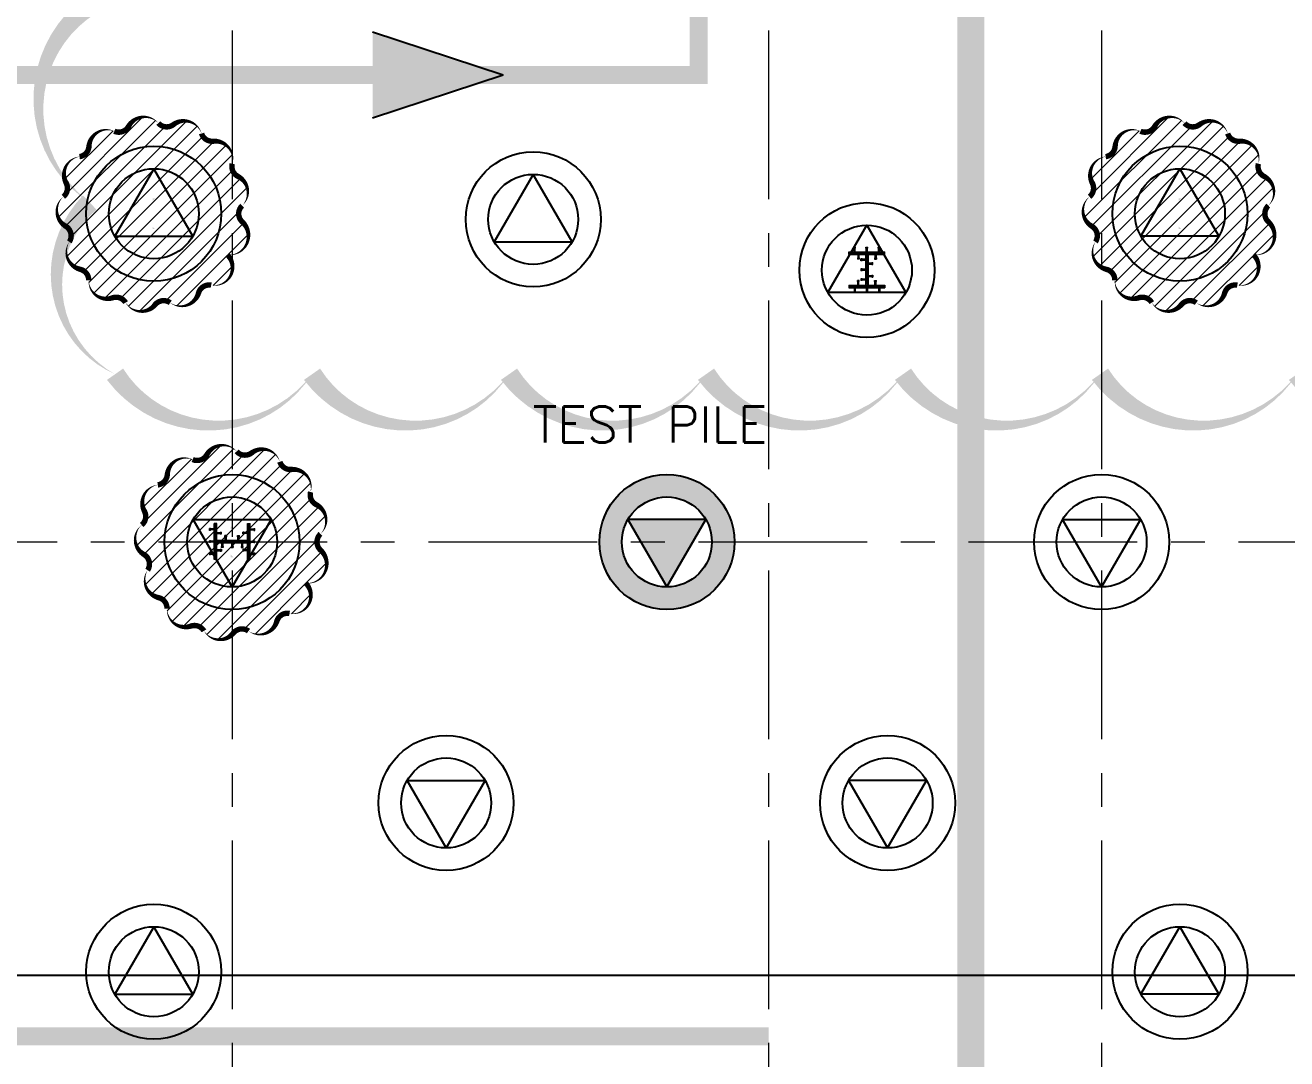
# Model space of a CAD drawing. Header units: millimetres. Extents: x -346728 to 1320345, y -537202 to -385966.
# Drawn here: x 369613 to 383628, y -445634 to -434149 of the extents above; entities that cross this region are included whole.
import ezdxf

# ---------------------------------------------------------------- set-up
doc = ezdxf.new("R2010")
doc.units = ezdxf.units.MM
doc.header["$LTSCALE"] = 100
doc.linetypes.add('HIDDEN', pattern=[9.524999999999999, 6.349999999999999, -3.174999999999999])
doc.linetypes.add('X1326_GLB$0$CENTER', pattern=[2, 1.25, -0.25, 0.25, -0.25])
for name, color, linetype, lineweight in [('A-giao thong', 8, 'Continuous', 15), ('KCMANH', 8, 'Continuous', 13), ('KINGPOST', 5, 'Continuous', 20), ('X1326_GLB$0$A-tim', 8, 'X1326_GLB$0$CENTER', 9)]:
    doc.layers.add(name, color=color, linetype=linetype, lineweight=lineweight)
for name, color, linetype in [('DM', 8, 'Continuous'), ('hach', 253, 'Continuous'), ('PL', 3, 'Continuous'), ('PLT', 6, 'Continuous'), ('thep doc', 6, 'Continuous'), ('X1326_COL_B4$0$CS', 253, 'Continuous')]:
    doc.layers.add(name, color=color, linetype=linetype)
doc.styles.add('simplex', font='simplex.shx')
pattern_1 = [(44.99999999999996, (188543.3296231151, 11377564.43864295), (-8.980256121069152, 8.980256121069138), []), (135, (188543.3296231151, 11377564.43864295), (-8.980256121069152, -8.980256121069138), [])]
pattern_2 = [(44.99999999999996, (188543.3296231151, 11377564.43864296), (-8.980256121069152, 8.980256121069143), []), (135, (188543.3296231151, 11377564.43864296), (-8.980256121069152, -8.980256121069143), [])]

# ---------------------------------------------------------------- blocks, each defined once
blk = doc.blocks.new('LVL-KHUNGTEN')
blk.add_lwpolyline([(61072.91373489425, 41092.78793908656), (119123.5098692991, 41092.78793908656), (119123.5098692991, 61.8816838347775), (61072.91373489425, 61.8816838347775)], close=True)
blk = doc.blocks.new('KP50 TOI SAN L1')
at = {"ltscale": 0.1}
h = blk.add_hatch(color=3, dxfattribs=at)
h.dxf.hatch_style = 1
h.paths.add_polyline_path([(14.40000000000146, 171.2000000000116), (-14.39999999999418, 171.2000000000116), (-14.39999999999418, 142.3999999999905)])
h.paths.add_polyline_path([(-14.39999999999418, -142.3999999999687), (-14.39999999999418, -171.1999999999825), (14.40000000000146, -171.1999999999825)])
at = {"layer": 'KCMANH', "linetype": 'ByBlock'}
h = blk.add_hatch(dxfattribs=at)
h.set_pattern_fill('ANSI37', color=3, scale=4, style=0)
h.set_pattern_definition(pattern_1)
h.paths.add_polyline_path([(-200, 200.0000000000109), (-200, 171.2000000000116), (200, 171.2000000000116), (200, 200.0000000000109)])
h = blk.add_hatch(dxfattribs=at)
h.set_pattern_fill('ANSI37', color=3, scale=4, style=0)
h.set_pattern_definition([(44.99999999999996, (188728.9296231151, 11377564.43864295), (-8.980256121069152, 8.980256121069138), []), (135, (188728.9296231151, 11377564.43864295), (-8.980256121069152, -8.980256121069138), [])])
h.paths.add_polyline_path([(14.40000000000146, 171.2000000000116), (-14.39999999999418, 142.3999999999905), (-14.39999999999418, -142.3999999999687), (14.40000000000146, -171.1999999999825)])
h = blk.add_hatch(dxfattribs=at)
h.set_pattern_fill('ANSI37', color=3, scale=4, style=0)
h.set_pattern_definition(pattern_1)
h.paths.add_polyline_path([(-200, -171.1999999999825), (-200, -199.9999999999891), (200, -199.9999999999891), (200, -171.1999999999825)])
at = {"layer": 'KCMANH', "color": 3, "linetype": 'ByBlock'}
blk.add_line((-200, 200), (200, 200), dxfattribs=at)
at = {"layer": 'KCMANH', "linetype": 'ByBlock'}
for p, q in [((-125.1904738589728, 252.8000000000029), (-145.990473858983, 252.8000000000029)), ((-145.990473858983, 240), (-145.990473858983, 252.8000000000029)), ((-125.1904738589728, 240), (-145.990473858983, 240)), ((-141.9904738589757, 200), (-141.9904738589757, 240)), ((-129.1904738589801, 200), (-129.1904738589801, 240)), ((-125.1904738589728, 240), (-125.1904738589728, 252.8000000000029)), ((-101.9904738589757, 171.1999999999971), (-101.9904738589757, 131.1999999999971)), ((-89.19047385898011, 171.1999999999971), (-89.19047385898011, 131.1999999999971)), ((-10.40000000000146, 252.8000000000029), (10.40000000000146, 252.8000000000029)), ((-10.40000000000146, 240), (-10.40000000000146, 252.8000000000029)), ((-10.40000000000146, 240), (10.40000000000146, 240)), ((-6.400000000001455, 200), (-6.400000000001455, 240)), ((6.400000000001455, 200), (6.400000000001455, 240)), ((10.40000000000146, 240), (10.40000000000146, 252.8000000000029)), ((89.19047385898011, 171.1999999999971), (89.19047385898011, 131.1999999999971)), ((101.990473858983, 171.1999999999971), (101.990473858983, 131.1999999999971)), ((125.1904738589801, 252.8000000000029), (145.990473858983, 252.8000000000029)), ((125.1904738589801, 240), (125.1904738589801, 252.8000000000029)), ((125.1904738589801, 240), (145.990473858983, 240)), ((129.1904738589801, 200), (129.1904738589801, 240)), ((141.990473858983, 200), (141.990473858983, 240)), ((145.990473858983, 240), (145.990473858983, 252.8000000000029)), ((-85.19047385897284, 131.1999999999971), (-105.990473858983, 131.1999999999971)), ((-105.990473858983, 131.1999999999971), (-105.990473858983, 118.4000000000015)), ((-85.19047385897284, 118.4000000000015), (-105.990473858983, 118.4000000000015)), ((-85.19047385897284, 131.1999999999971), (-85.19047385897284, 118.4000000000015)), ((-67.19999999999709, 99.5998938560515), (-67.19999999999709, 120.3998938560471)), ((-54.39999999999418, 120.3998938560471), (-67.19999999999709, 120.3998938560471)), ((-54.39999999999418, 99.5998938560515), (-67.19999999999709, 99.5998938560515)), ((-67.19999999999709, 10.40000000000146), (-67.19999999999709, -10.40000000000146)), ((-54.39999999999418, 10.40000000000146), (-67.19999999999709, 10.40000000000146)), ((-54.39999999999418, 99.5998938560515), (-54.39999999999418, 120.3998938560471)), ((-14.39999999999418, 116.3998938560471), (-54.39999999999418, 116.3998938560471)), ((-14.39999999999418, 103.5998938560515), (-54.39999999999418, 103.5998938560515)), ((-54.39999999999418, 10.40000000000146), (-54.39999999999418, -10.40000000000146)), ((-14.39999999999418, 6.400000000001455), (-54.39999999999418, 6.400000000001455)), ((14.40000000000146, 76.39989385604713), (54.40000000000146, 76.39989385604713)), ((14.40000000000146, 63.59989385605149), (54.40000000000146, 63.59989385605149)), ((54.40000000000146, 59.59989385605149), (54.40000000000146, 80.39989385604713)), ((54.40000000000146, 80.39989385604713), (67.20000000000437, 80.39989385604713)), ((54.40000000000146, 59.59989385605149), (67.20000000000437, 59.59989385605149)), ((67.20000000000437, 59.59989385605149), (67.20000000000437, 80.39989385604713)), ((85.19047385898011, 131.1999999999971), (105.990473858983, 131.1999999999971)), ((85.19047385898011, 131.1999999999971), (85.19047385898011, 118.4000000000015)), ((85.19047385898011, 118.4000000000015), (105.990473858983, 118.4000000000015)), ((105.990473858983, 131.1999999999971), (105.990473858983, 118.4000000000015)), ((-85.19047385897284, -118.4000000000015), (-105.990473858983, -118.4000000000015)), ((-105.990473858983, -131.1999999999971), (-105.990473858983, -118.4000000000015)), ((-85.19047385897284, -131.1999999999971), (-105.990473858983, -131.1999999999971)), ((-101.9904738589757, -171.1999999999971), (-101.9904738589757, -131.1999999999971)), ((-89.19047385898011, -171.1999999999971), (-89.19047385898011, -131.1999999999971)), ((-85.19047385897284, -131.1999999999971), (-85.19047385897284, -118.4000000000015)), ((-54.39999999999418, -10.40000000000146), (-67.19999999999709, -10.40000000000146)), ((-67.19999999999709, -99.5998938560515), (-67.19999999999709, -120.3998938560471)), ((-54.39999999999418, -99.5998938560515), (-67.19999999999709, -99.5998938560515)), ((-54.39999999999418, -120.3998938560471), (-67.19999999999709, -120.3998938560471)), ((-14.39999999999418, -6.400000000001455), (-54.39999999999418, -6.400000000001455)), ((-54.39999999999418, -99.5998938560515), (-54.39999999999418, -120.3998938560471)), ((-14.39999999999418, -103.5998938560515), (-54.39999999999418, -103.5998938560515)), ((-14.39999999999418, -116.3998938560471), (-54.39999999999418, -116.3998938560471)), ((14.40000000000146, -63.59989385605149), (54.40000000000146, -63.59989385605149)), ((14.40000000000146, -76.39989385604713), (54.40000000000146, -76.39989385604713)), ((54.40000000000146, -59.59989385605149), (54.40000000000146, -80.39989385604713)), ((54.40000000000146, -59.59989385605149), (67.20000000000437, -59.59989385605149)), ((54.40000000000146, -80.39989385604713), (67.20000000000437, -80.39989385604713)), ((67.20000000000437, -59.59989385605149), (67.20000000000437, -80.39989385604713)), ((85.19047385898011, -118.4000000000015), (105.990473858983, -118.4000000000015)), ((85.19047385898011, -131.1999999999971), (85.19047385898011, -118.4000000000015)), ((85.19047385898011, -131.1999999999971), (105.990473858983, -131.1999999999971)), ((89.19047385898011, -171.1999999999971), (89.19047385898011, -131.1999999999971)), ((101.990473858983, -171.1999999999971), (101.990473858983, -131.1999999999971)), ((105.990473858983, -131.1999999999971), (105.990473858983, -118.4000000000015)), ((-125.1904738589728, -240), (-145.990473858983, -240)), ((-145.990473858983, -240), (-145.990473858983, -252.8000000000029)), ((-125.1904738589728, -252.8000000000029), (-145.990473858983, -252.8000000000029)), ((-141.9904738589757, -200), (-141.9904738589757, -240)), ((-129.1904738589801, -200), (-129.1904738589801, -240)), ((-125.1904738589728, -240), (-125.1904738589728, -252.8000000000029)), ((-10.40000000000146, -240), (10.40000000000146, -240)), ((-10.40000000000146, -240), (-10.40000000000146, -252.8000000000029)), ((-10.40000000000146, -252.8000000000029), (10.40000000000146, -252.8000000000029)), ((-6.400000000001455, -200), (-6.400000000001455, -240)), ((6.400000000001455, -200), (6.400000000001455, -240)), ((10.40000000000146, -240), (10.40000000000146, -252.8000000000029)), ((125.1904738589801, -240), (145.990473858983, -240)), ((125.1904738589801, -240), (125.1904738589801, -252.8000000000029)), ((125.1904738589801, -252.8000000000029), (145.990473858983, -252.8000000000029)), ((129.1904738589801, -200), (129.1904738589801, -240)), ((141.990473858983, -200), (141.990473858983, -240)), ((145.990473858983, -240), (145.990473858983, -252.8000000000029))]:
    blk.add_line(p, q, dxfattribs=at)
at = {"layer": 'KINGPOST', "color": 3, "linetype": 'ByBlock'}
for p, q in [((-200, 171.1999999999971), (-200, 200)), ((-200, 171.1999999999971), (200, 171.1999999999971)), ((-14.39999999999418, 171.1999999999971), (-14.39999999999418, -171.1999999999971)), ((-14.39999999997235, 142.4000000000015), (14.40000000000146, 171.1999999999971)), ((14.40000000000146, 171.1999999999971), (14.40000000000146, -171.1999999999971)), ((200, 171.1999999999971), (200, 200)), ((-200, -171.1999999999971), (200, -171.1999999999971)), ((-200, -171.1999999999971), (-200, -200)), ((-200, -200), (200, -200)), ((-14.39999999997235, -142.4000000000015), (14.40000000000146, -171.1999999999971)), ((200, -171.1999999999971), (200, -200))]:
    blk.add_line(p, q, dxfattribs=at)
at = {"layer": 'KINGPOST', "color": 6, "linetype": 'ByBlock'}
blk.add_lwpolyline([(-14.39999999999418, 0), (14.40000000000146, 0)], dxfattribs=at)
blk = doc.blocks.new('KP50')
at = {"ltscale": 0.1}
h = blk.add_hatch(color=6, dxfattribs=at)
h.dxf.hatch_style = 1
h.paths.add_polyline_path([(14.40000000000146, 171.2000000000044), (-14.39999999999418, 171.2000000000044), (-14.39999999999418, 142.3999999999869)])
h.paths.add_polyline_path([(-14.39999999999418, -142.3999999999724), (-14.39999999999418, -171.1999999999898), (14.40000000000146, -171.1999999999898)])
at = {"layer": 'KCMANH', "linetype": 'ByBlock'}
h = blk.add_hatch(dxfattribs=at)
h.set_pattern_fill('ANSI37', color=6, scale=4, style=0)
h.set_pattern_definition(pattern_2)
h.paths.add_polyline_path([(-200, 200.0000000000073), (-200, 171.2000000000044), (200, 171.2000000000044), (200, 200.0000000000073)])
h = blk.add_hatch(dxfattribs=at)
h.set_pattern_fill('ANSI37', color=6, scale=4, style=0)
h.set_pattern_definition([(44.99999999999996, (188728.9296231151, 11377564.43864296), (-8.980256121069152, 8.980256121069143), []), (135, (188728.9296231151, 11377564.43864296), (-8.980256121069152, -8.980256121069143), [])])
h.paths.add_polyline_path([(14.40000000000146, 171.2000000000044), (-14.39999999999418, 142.3999999999869), (-14.39999999999418, -142.3999999999724), (14.40000000000146, -171.1999999999898)])
h = blk.add_hatch(dxfattribs=at)
h.set_pattern_fill('ANSI37', color=6, scale=4, style=0)
h.set_pattern_definition(pattern_2)
h.paths.add_polyline_path([(-200, -171.1999999999898), (-200, -199.9999999999927), (200, -199.9999999999927), (200, -171.1999999999898)])
for p, q in [((-125.1904738589728, 252.8000000000029), (-145.990473858983, 252.8000000000029)), ((-145.990473858983, 240), (-145.990473858983, 252.8000000000029)), ((-125.1904738589728, 240), (-145.990473858983, 240)), ((-141.9904738589757, 200), (-141.9904738589757, 240)), ((-129.1904738589801, 200), (-129.1904738589801, 240)), ((-125.1904738589728, 240), (-125.1904738589728, 252.8000000000029)), ((-101.9904738589757, 171.1999999999935), (-101.9904738589757, 131.1999999999935)), ((-89.19047385898011, 171.1999999999935), (-89.19047385898011, 131.1999999999935)), ((-10.40000000000146, 252.8000000000029), (10.40000000000146, 252.8000000000029)), ((-10.40000000000146, 240), (-10.40000000000146, 252.8000000000029)), ((-10.40000000000146, 240), (10.40000000000146, 240)), ((-6.400000000001455, 200), (-6.400000000001455, 240)), ((6.400000000001455, 200), (6.400000000001455, 240)), ((10.40000000000146, 240), (10.40000000000146, 252.8000000000029)), ((89.19047385898011, 171.1999999999935), (89.19047385898011, 131.1999999999935)), ((101.990473858983, 171.1999999999935), (101.990473858983, 131.1999999999935)), ((125.1904738589801, 252.8000000000029), (145.990473858983, 252.8000000000029)), ((125.1904738589801, 240), (125.1904738589801, 252.8000000000029)), ((125.1904738589801, 240), (145.990473858983, 240)), ((129.1904738589801, 200), (129.1904738589801, 240)), ((141.990473858983, 200), (141.990473858983, 240)), ((145.990473858983, 240), (145.990473858983, 252.8000000000029)), ((-85.19047385897284, 131.1999999999935), (-105.990473858983, 131.1999999999935)), ((-105.990473858983, 131.1999999999935), (-105.990473858983, 118.4000000000015)), ((-85.19047385897284, 118.4000000000015), (-105.990473858983, 118.4000000000015)), ((-85.19047385897284, 131.1999999999935), (-85.19047385897284, 118.4000000000015)), ((-67.19999999999709, 99.5998938560515), (-67.19999999999709, 120.3998938560471)), ((-54.39999999999418, 120.3998938560471), (-67.19999999999709, 120.3998938560471)), ((-54.39999999999418, 99.5998938560515), (-67.19999999999709, 99.5998938560515)), ((-67.19999999999709, 10.40000000000146), (-67.19999999999709, -10.40000000000509)), ((-54.39999999999418, 10.40000000000146), (-67.19999999999709, 10.40000000000146)), ((-54.39999999999418, 99.5998938560515), (-54.39999999999418, 120.3998938560471)), ((-14.39999999999418, 116.3998938560471), (-54.39999999999418, 116.3998938560471)), ((-14.39999999999418, 103.5998938560479), (-54.39999999999418, 103.5998938560479)), ((-54.39999999999418, 10.40000000000146), (-54.39999999999418, -10.40000000000509)), ((-14.39999999999418, 6.399999999997817), (-54.39999999999418, 6.399999999997817)), ((14.40000000000146, 76.39989385604713), (54.40000000000146, 76.39989385604713)), ((14.40000000000146, 63.59989385604786), (54.40000000000146, 63.59989385604786)), ((54.40000000000146, 59.59989385605149), (54.40000000000146, 80.39989385604713)), ((54.40000000000146, 80.39989385604713), (67.20000000000437, 80.39989385604713)), ((54.40000000000146, 59.59989385605149), (67.20000000000437, 59.59989385605149)), ((67.20000000000437, 59.59989385605149), (67.20000000000437, 80.39989385604713)), ((85.19047385898011, 131.1999999999935), (105.990473858983, 131.1999999999935)), ((85.19047385898011, 131.1999999999935), (85.19047385898011, 118.4000000000015)), ((85.19047385898011, 118.4000000000015), (105.990473858983, 118.4000000000015)), ((105.990473858983, 131.1999999999935), (105.990473858983, 118.4000000000015)), ((-85.19047385897284, -118.4000000000015), (-105.990473858983, -118.4000000000015)), ((-105.990473858983, -131.1999999999971), (-105.990473858983, -118.4000000000015)), ((-85.19047385897284, -131.1999999999971), (-105.990473858983, -131.1999999999971)), ((-101.9904738589757, -171.1999999999971), (-101.9904738589757, -131.1999999999971)), ((-89.19047385898011, -171.1999999999971), (-89.19047385898011, -131.1999999999971)), ((-85.19047385897284, -131.1999999999971), (-85.19047385897284, -118.4000000000015)), ((-54.39999999999418, -10.40000000000509), (-67.19999999999709, -10.40000000000509)), ((-67.19999999999709, -99.5998938560515), (-67.19999999999709, -120.3998938560471)), ((-54.39999999999418, -99.5998938560515), (-67.19999999999709, -99.5998938560515)), ((-54.39999999999418, -120.3998938560471), (-67.19999999999709, -120.3998938560471)), ((-14.39999999999418, -6.400000000001455), (-54.39999999999418, -6.400000000001455)), ((-54.39999999999418, -99.5998938560515), (-54.39999999999418, -120.3998938560471)), ((-14.39999999999418, -103.5998938560515), (-54.39999999999418, -103.5998938560515)), ((-14.39999999999418, -116.3998938560471), (-54.39999999999418, -116.3998938560471)), ((14.40000000000146, -63.59989385605149), (54.40000000000146, -63.59989385605149)), ((14.40000000000146, -76.39989385604713), (54.40000000000146, -76.39989385604713)), ((54.40000000000146, -59.59989385605149), (54.40000000000146, -80.39989385604713)), ((54.40000000000146, -59.59989385605149), (67.20000000000437, -59.59989385605149)), ((54.40000000000146, -80.39989385604713), (67.20000000000437, -80.39989385604713)), ((67.20000000000437, -59.59989385605149), (67.20000000000437, -80.39989385604713)), ((85.19047385898011, -118.4000000000015), (105.990473858983, -118.4000000000015)), ((85.19047385898011, -131.1999999999971), (85.19047385898011, -118.4000000000015)), ((85.19047385898011, -131.1999999999971), (105.990473858983, -131.1999999999971)), ((89.19047385898011, -171.1999999999971), (89.19047385898011, -131.1999999999971)), ((101.990473858983, -171.1999999999971), (101.990473858983, -131.1999999999971)), ((105.990473858983, -131.1999999999971), (105.990473858983, -118.4000000000015)), ((-125.1904738589728, -240), (-145.990473858983, -240)), ((-145.990473858983, -240), (-145.990473858983, -252.8000000000029)), ((-125.1904738589728, -252.8000000000029), (-145.990473858983, -252.8000000000029)), ((-141.9904738589757, -200), (-141.9904738589757, -240)), ((-129.1904738589801, -200), (-129.1904738589801, -240)), ((-125.1904738589728, -240), (-125.1904738589728, -252.8000000000029)), ((-10.40000000000146, -240), (10.40000000000146, -240)), ((-10.40000000000146, -240), (-10.40000000000146, -252.8000000000029)), ((-10.40000000000146, -252.8000000000029), (10.40000000000146, -252.8000000000029)), ((-6.400000000001455, -200), (-6.400000000001455, -240)), ((6.400000000001455, -200), (6.400000000001455, -240)), ((10.40000000000146, -240), (10.40000000000146, -252.8000000000029)), ((125.1904738589801, -240), (145.990473858983, -240)), ((125.1904738589801, -240), (125.1904738589801, -252.8000000000029)), ((125.1904738589801, -252.8000000000029), (145.990473858983, -252.8000000000029)), ((129.1904738589801, -200), (129.1904738589801, -240)), ((141.990473858983, -200), (141.990473858983, -240)), ((145.990473858983, -240), (145.990473858983, -252.8000000000029))]:
    blk.add_line(p, q, dxfattribs=at)
at = {"layer": 'KINGPOST', "color": 6, "linetype": 'ByBlock'}
for p, q in [((-200, 200), (200, 200)), ((-200, 171.1999999999935), (-200, 200)), ((-200, 171.1999999999935), (200, 171.1999999999935)), ((-14.39999999999418, 171.1999999999935), (-14.39999999999418, -171.1999999999971)), ((-14.39999999997235, 142.4000000000015), (14.40000000000146, 171.1999999999935)), ((14.40000000000146, 171.1999999999935), (14.40000000000146, -171.1999999999971)), ((200, 171.1999999999935), (200, 200)), ((-200, -171.1999999999971), (200, -171.1999999999971)), ((-200, -171.1999999999971), (-200, -200)), ((-200, -200), (200, -200)), ((-14.39999999997235, -142.4000000000015), (14.40000000000146, -171.1999999999971)), ((200, -171.1999999999971), (200, -200))]:
    blk.add_line(p, q, dxfattribs=at)
blk.add_lwpolyline([(-14.39999999999418, 0), (14.40000000000146, 0)], dxfattribs=at)
blk = doc.blocks.new('B1 Kingpost Layout Plan1')
at = {"layer": 'KCMANH', "linetype": 'ByBlock'}
blk.add_blockref('KP50 TOI SAN L1', (8367.248063363804, -22100.84544806487, -3.230800667839626e-07), dxfattribs=at)
at = {"layer": 'KCMANH', "linetype": 'ByBlock', "rotation": 90}
blk.add_blockref('KP50', (1314.929612177308, -25121.43074000033, -1.995038019231288e-07), dxfattribs=at)

msp = doc.modelspace()

# ---------------------------------------------------------------- hatches: boundary and pattern name
at = {"ltscale": 0.1}
h = msp.add_hatch(color=3, dxfattribs=at)
h.dxf.hatch_style = 1
h.paths.add_polyline_path([(371055.6803898444, -436072.6865434922), (371026.8803898446, -436072.6865434922), (371026.8803898446, -436101.4865434922)])
h.paths.add_polyline_path([(371026.8803898446, -436386.2865434922), (371026.8803898446, -436415.0865434922), (371055.6803898444, -436415.0865434922)])
h = msp.add_hatch(color=3, dxfattribs=at)
h.dxf.hatch_style = 1
h.paths.add_polyline_path([(382455.7363663107, -436072.6865434922), (382426.9363663109, -436072.6865434922), (382426.9363663109, -436101.4865434922)])
h.paths.add_polyline_path([(382426.9363663109, -436386.2865434922), (382426.9363663109, -436415.0865434922), (382455.7363663107, -436415.0865434922)])
h = msp.add_hatch(color=3, dxfattribs=at)
h.dxf.hatch_style = 1
h.paths.add_polyline_path([(371925.6781159053, -439720.3712826999), (371896.8781159053, -439720.3712826999), (371896.8781159053, -439749.1712827)])
h.paths.add_polyline_path([(371896.8781159053, -440033.9712826999), (371896.8781159053, -440062.7712826999), (371925.6781159053, -440062.7712826999)])
at = {"layer": 'A-giao thong', "transparency": 33554572}
h = msp.add_hatch(dxfattribs=at)
h.set_pattern_fill('ANSI31', color=256, scale=1000)
h.set_pattern_definition([(45, (332692.3150008314, -533500.5280419161), (-88.38834764831843, 88.38834764831844), [])])
edge = h.paths.add_edge_path()
edge.add_arc((371886.3915662068, -436008.1927934434), 200.091326396924, 313.1890045741997, 423.1890044747136)
edge.add_arc((372032.2006348428, -435719.6774924549), 123.1753799015254, 165.3246326879942, 243.18900447470742, ccw=False)
edge.add_arc((371719.2389254501, -435637.7173180711), 200.3404647350627, 345.3246326879935, 455.3246325885028)
edge.add_arc((371689.2170883744, -435315.5974785245), 123.1753799015117, 197.4523541326421, 275.32463258850305, ccw=False)
edge.add_arc((371380.6801397373, -435412.5967996123), 200.2499081724988, 17.45235413264597, 127.4523540331561)
edge.add_arc((371184.0047425416, -435155.8426270977), 123.1753799015265, 221.3374224332373, 307.4523540331534, ccw=False)
edge.add_arc((370938.9586799495, -435371.4045936333), 203.1902650560175, 41.33742243323479, 151.337422333742)
edge.add_arc((370652.5860014968, -435214.8631510557), 123.1753799015094, 245.97207067360318, 331.33742233374693, ccw=False)
edge.add_arc((370520.8881875503, -435510.2736567024), 200.261910843809, 65.97207067360544, 175.9720705741139)
edge.add_arc((370198.2498101295, -435487.5545356842), 123.1753799015126, 278.0994113494279, 355.97207057411634, ccw=False)
edge.add_arc((370243.8296859179, -435807.8390246658), 200.3361020571378, 98.09941134942484, 208.0994112499362)
edge.add_arc((369958.449950455, -435960.2138439316), 123.175379901518, -50.51419146834911, 28.099411249937475, ccw=False)
edge.add_arc((370164.368570508, -436210.1392034668), 200.6535308265784, 129.4858085316449, 239.4858084321514)
edge.add_arc((369999.9438698651, -436489.1189182164), 123.1753799015154, -33.38585266077672, 59.48580843215609, ccw=False)
edge.add_arc((370269.8820388313, -436667.0147297315), 200.1101515091129, 146.6141473392238, 256.6141472397279)
edge.add_arc((370195.0389481746, -436981.517585999), 123.1753799015155, -1.2513417107547866, 76.61414723972922, ccw=False)
edge.add_arc((370518.4812128479, -436988.5826990654), 200.3440389897893, 178.7486582892484, 288.7486581897573)
edge.add_arc((370622.4659474237, -437294.9354195935), 123.1753799015132, 30.876836025434216, 108.7486581897549, ccw=False)
edge.add_arc((370900.042037956, -437128.9619361986), 200.2371789537907, 210.876836025434, 320.876835925943)
edge.add_arc((371150.9427094614, -437333.031866035), 123.1753799015087, 54.01226688685409, 140.8768359259447, ccw=False)
edge.add_arc((371342.6859913185, -437069.0010231303), 203.1339398279393, 234.0122668868539, 344.0122667873574)
edge.add_arc((371656.3738906424, -437158.8769039888), 123.1753799015273, 79.39644157920287, 164.0122667873614, ccw=False)
edge.add_arc((371715.8924350981, -436840.9515779005), 200.2731787634664, 259.3964415791925, 404.1286010454199)
edge.add_arc((371880.7728086021, -436490.5848603399), 211.9778768860564, 264.279643978025, 407.3982272340489)
edge.add_arc((372107.6376273856, -436243.886543496), 123.175379901495, 133.189004574196, 227.3982272340362, ccw=False)
h = msp.add_hatch(dxfattribs=at)
h.set_pattern_fill('ANSI31', color=256, scale=1000)
h.set_pattern_definition([(45, (344092.3709772977, -533500.5280419161), (-88.38834764831843, 88.38834764831844), [])])
edge = h.paths.add_edge_path()
edge.add_arc((383286.447542673, -436008.1927934434), 200.091326396924, 313.1890045741997, 423.1890044747136)
edge.add_arc((383432.2566113091, -435719.6774924549), 123.1753799015254, 165.3246326879942, 243.18900447470742, ccw=False)
edge.add_arc((383119.2949019163, -435637.7173180711), 200.3404647350627, 345.3246326879935, 455.3246325885028)
edge.add_arc((383089.2730648406, -435315.5974785245), 123.1753799015117, 197.4523541326421, 275.32463258850305, ccw=False)
edge.add_arc((382780.7361162035, -435412.5967996123), 200.2499081724988, 17.45235413264597, 127.4523540331561)
edge.add_arc((382584.0607190079, -435155.8426270977), 123.1753799015265, 221.3374224332373, 307.4523540331534, ccw=False)
edge.add_arc((382339.0146564157, -435371.4045936333), 203.1902650560175, 41.33742243323479, 151.337422333742)
edge.add_arc((382052.6419779631, -435214.8631510557), 123.1753799015094, 245.97207067360318, 331.33742233374693, ccw=False)
edge.add_arc((381920.9441640166, -435510.2736567024), 200.261910843809, 65.97207067360544, 175.9720705741139)
edge.add_arc((381598.3057865957, -435487.5545356842), 123.1753799015126, 278.0994113494279, 355.97207057411634, ccw=False)
edge.add_arc((381643.8856623842, -435807.8390246658), 200.3361020571378, 98.09941134942484, 208.0994112499362)
edge.add_arc((381358.5059269213, -435960.2138439316), 123.175379901518, -50.51419146834911, 28.099411249937475, ccw=False)
edge.add_arc((381564.4245469743, -436210.1392034668), 200.6535308265784, 129.4858085316449, 239.4858084321514)
edge.add_arc((381399.9998463314, -436489.1189182164), 123.1753799015154, -33.38585266077672, 59.48580843215609, ccw=False)
edge.add_arc((381669.9380152976, -436667.0147297315), 200.1101515091129, 146.6141473392238, 256.6141472397279)
edge.add_arc((381595.0949246409, -436981.517585999), 123.1753799015155, -1.2513417107547866, 76.61414723972922, ccw=False)
edge.add_arc((381918.5371893142, -436988.5826990654), 200.3440389897893, 178.7486582892484, 288.7486581897573)
edge.add_arc((382022.5219238899, -437294.9354195935), 123.1753799015132, 30.876836025434216, 108.7486581897549, ccw=False)
edge.add_arc((382300.0980144223, -437128.9619361986), 200.2371789537907, 210.876836025434, 320.876835925943)
edge.add_arc((382550.9986859277, -437333.031866035), 123.1753799015087, 54.01226688685409, 140.8768359259447, ccw=False)
edge.add_arc((382742.7419677848, -437069.0010231303), 203.1339398279393, 234.0122668868539, 344.0122667873574)
edge.add_arc((383056.4298671086, -437158.8769039888), 123.1753799015273, 79.39644157920287, 164.0122667873614, ccw=False)
edge.add_arc((383115.9484115644, -436840.9515779005), 200.2731787634664, 259.3964415791925, 404.1286010454199)
edge.add_arc((383280.8287850684, -436490.5848603399), 211.9778768860564, 264.279643978025, 407.3982272340489)
edge.add_arc((383507.6936038519, -436243.886543496), 123.175379901495, 133.189004574196, 227.3982272340362, ccw=False)
h = msp.add_hatch(dxfattribs=at)
h.set_pattern_fill('ANSI31', color=256, scale=1000)
h.set_pattern_definition([(45, (333562.3127268921, -537148.2127811238), (-88.38834764831843, 88.38834764831844), [])])
edge = h.paths.add_edge_path()
edge.add_arc((372756.3892922677, -439655.8775326512), 200.091326396924, 313.1890045741997, 423.1890044747136)
edge.add_arc((372902.1983609037, -439367.3622316626), 123.1753799015254, 165.3246326879942, 243.18900447470742, ccw=False)
edge.add_arc((372589.236651511, -439285.4020572788), 200.3404647350627, 345.3246326879935, 455.3246325885028)
edge.add_arc((372559.2148144353, -438963.2822177322), 123.1753799015117, 197.4523541326421, 275.32463258850305, ccw=False)
edge.add_arc((372250.6778657982, -439060.2815388201), 200.2499081724988, 17.45235413264597, 127.4523540331561)
edge.add_arc((372054.0024686023, -438803.5273663055), 123.1753799015265, 221.3374224332373, 307.4523540331534, ccw=False)
edge.add_arc((371808.9564060104, -439019.089332841), 203.1902650560175, 41.33742243323479, 151.337422333742)
edge.add_arc((371522.5837275575, -438862.5478902634), 123.1753799015094, 245.97207067360318, 331.33742233374693, ccw=False)
edge.add_arc((371390.8859136112, -439157.9583959101), 200.261910843809, 65.97207067360544, 175.9720705741139)
edge.add_arc((371068.2475361901, -439135.239274892), 123.1753799015126, 278.0994113494279, 355.97207057411634, ccw=False)
edge.add_arc((371113.8274119786, -439455.5237638735), 200.3361020571378, 98.09941134942484, 208.0994112499362)
edge.add_arc((370828.4476765157, -439607.8985831393), 123.175379901518, -50.51419146834911, 28.099411249937475, ccw=False)
edge.add_arc((371034.3662965689, -439857.8239426746), 200.6535308265784, 129.4858085316449, 239.4858084321514)
edge.add_arc((370869.9415959258, -440136.8036574242), 123.1753799015154, -33.38585266077672, 59.48580843215609, ccw=False)
edge.add_arc((371139.879764892, -440314.6994689392), 200.1101515091129, 146.6141473392238, 256.6141472397279)
edge.add_arc((371065.0366742353, -440629.2023252067), 123.1753799015155, -1.2513417107547866, 76.61414723972922, ccw=False)
edge.add_arc((371388.4789389088, -440636.2674382731), 200.3440389897893, 178.7486582892484, 288.7486581897573)
edge.add_arc((371492.4636734846, -440942.6201588013), 123.1753799015132, 30.876836025434216, 108.7486581897549, ccw=False)
edge.add_arc((371770.0397640167, -440776.6466754064), 200.2371789537907, 210.876836025434, 320.876835925943)
edge.add_arc((372020.9404355223, -440980.7166052427), 123.1753799015087, 54.01226688685409, 140.8768359259447, ccw=False)
edge.add_arc((372212.6837173794, -440716.685762338), 203.1339398279393, 234.0122668868539, 344.0122667873574)
edge.add_arc((372526.3716167031, -440806.5616431965), 123.1753799015273, 79.39644157920287, 164.0122667873614, ccw=False)
edge.add_arc((372585.890161159, -440488.6363171082), 200.2731787634664, 259.3964415791925, 404.1286010454199)
edge.add_arc((372750.7705346628, -440138.2695995476), 211.9778768860564, 264.279643978025, 407.3982272340489)
edge.add_arc((372977.6353534465, -439891.5712827038), 123.175379901495, 133.189004574196, 227.3982272340362, ccw=False)
at = {"layer": 'hach'}
h = msp.add_hatch(dxfattribs=at)
h.set_pattern_fill('ANSI31', color=256, scale=70)
h.set_pattern_definition([(45, (342151.2213262877, -508591.2227448209), (-157.1544821187101, 157.1544821187102), [])])
h.paths.add_polyline_path([(362433.3801022533, -410142.157258469), (348853.8926203205, -428107.5122169152), (376146.7434840773, -501359.0065796374), (382446.7504393198, -503970.9423327898), (458369.0723871468, -469396.5978761645), (462927.8694431226, -462329.4458765544), (462919.8279490094, -415142.6860857411), (457917.8110400178, -410142.1572584765)])
h.paths.add_polyline_path([(363030.572598144, -411342.1571560285), (350208.3245424145, -428305.7014718884), (377088.8498291909, -500450.5520168371), (382424.3063307689, -502662.5923677236), (457551.450776385, -468450.3646135417), (461727.809133747, -461976.0778765109), (461719.6650677317, -415639.3961758266), (457420.8592675527, -411342.1571560359)], flags=16)
h = msp.add_hatch(dxfattribs=at)
h.set_pattern_fill('AR-CONC', color=256, scale=4)
h.set_pattern_definition([(49.99999999999999, (342151.2213262877, -508591.2227448209), (728.738675984016, -63.75634215561234), [76.2, -838.2]), (355, (342151.2213262877, -508591.2227448209), (-140.9736856998774, 764.2273809561406), [60.96, -670.56233668]), (100.4514446999999, (342211.9493542878, -508596.5357588209), (587.7649883614131, 700.4710076487804), [64.76003519999986, -712.3609783999989]), (46.18420000000002, (342151.2213262877, -508388.022744821), (1084.31616356852, -168.1693117309086), [114.2999999999996, -1257.299999999994]), (96.63555760999992, (342241.5809262877, -508402.0367448209), (949.616536206012, 989.7044983908861), [97.14009256, -1068.54243264]), (351.1841511700001, (342151.2213262877, -508388.022744821), (949.6165362599081, 989.7044983421306), [91.43986828, -1005.83892768]), (21, (342252.8213262878, -508438.822744821), (606.4575650765299, -409.0607927483504), [76.2, -838.2]), (326.0000000000001, (342252.8213262878, -508438.822744821), (247.2081133905883, 736.7518644892771), [60.96, -670.56]), (71.45144499999999, (342303.3594566878, -508472.911144421), (853.6656771148646, 327.691075543621), [64.7600352, -712.3597503999999]), (37.50000000000001, (342151.2213262877, -508591.2227448209), (12.35441300236727, 338.2201554926124), [0, -662.432, 0, -680.72, 0, -673.1]), (7.499999999999999, (342151.2213262877, -508591.2227448209), (267.278650041223, 400.722299272478), [0, -388.112, 0, -647.192, 0, -256.54]), (327.5, (341924.6533262877, -508591.2227448209), (542.3623806674856, -22.91497597069377), [0, -254, 0, -792.48, 0, -1051.56]), (317.5, (341823.0533262876, -508591.2227448209), (592.5167255440722, 101.7059641333321), [0, -330.2, 0, -526.288, 0, -746.76])])
h.paths.add_polyline_path([(362433.3801022533, -410142.157258469), (348853.8926203205, -428107.5122169152), (376146.7434840773, -501359.0065796374), (382446.7504393198, -503970.9423327898), (458369.0723871468, -469396.5978761645), (462927.8694431226, -462329.4458765544), (462919.8279490094, -415142.6860857411), (457917.8110400178, -410142.1572584765)])
h.paths.add_polyline_path([(363030.572598144, -411342.1571560285), (350208.3245424145, -428305.7014718884), (377088.8498291909, -500450.5520168371), (382424.3063307689, -502662.5923677236), (457551.450776385, -468450.3646135417), (461727.809133747, -461976.0778765109), (461719.6650677317, -415639.3961758266), (457420.8592675527, -411342.1571560359)], flags=16)
at = {"layer": 'PL'}
h = msp.add_hatch(color=6, dxfattribs=at)
h.dxf.hatch_style = 1
h.paths.add_polyline_path([(375991.3083780774, -439891.5712826995, 1), (377491.3083780774, -439891.5712826995, 1)])
h.paths.add_polyline_path([(377241.3083780774, -439891.5712826995, -1), (376241.3083780774, -439891.5712826995, -1)], flags=16)
h.paths.add_polyline_path([(376741.3083780774, -439391.5712826995), (377174.3210799697, -440141.5712826995), (376308.2956761853, -440141.5712826995)], flags=0)
h = msp.add_hatch(color=8, dxfattribs=at)
h.dxf.hatch_style = 1
h.paths.add_polyline_path([(375991.3084496209, -439891.5713851375, 1), (377491.3084496209, -439891.5713851375, 1)])
h.paths.add_polyline_path([(377241.3084496209, -439891.5713851375, -1), (376241.3084496209, -439891.5713851375, -1)], flags=16)
h.paths.add_polyline_path([(376741.3084496209, -439391.5713851375), (377174.3211515132, -440141.5713851375), (376308.2957477288, -440141.5713851375)], flags=0)
h = msp.add_hatch(color=6, dxfattribs=at)
h.dxf.hatch_style = 1
h.paths.add_polyline_path([(376741.3083780774, -440391.5712826995), (376308.2956761853, -439641.5712826995), (377174.3210799697, -439641.5712826995)])
h = msp.add_hatch(color=8, dxfattribs=at)
h.dxf.hatch_style = 1
h.paths.add_polyline_path([(376741.3084496209, -440391.5713851375), (376308.2957477288, -439641.5713851375), (377174.3211515132, -439641.5713851375)])
at = {"layer": 'thep doc'}
h = msp.add_hatch(dxfattribs=at)
h.set_pattern_fill('ANSI31', color=256, angle=-90.00000000000001)
h.set_pattern_definition([(315, (714841.8323025417, -252088.1660024312), (0.08838834764831846, 0.08838834764831843), [])])
h.paths.add_polyline_path([(373470.9689936234, -435179.477779328), (373470.9689936234, -434700.8702641033), (374924.268588111, -434700.8702641033)])
h.paths.add_polyline_path([(374924.268588111, -434700.8702641033), (373470.9689936234, -434700.8702641033), (373470.9689936234, -434222.2627488786)])

# ---------------------------------------------------------------- linework, layer by layer
at = {"elevation": -1404.949430587001}
msp.add_lwpolyline([(396872.653258093, -438027.5510907467, 0, 218.8510542577968, -0.52056705), (394684.1427155152, -438027.5510907467, 0, 218.8510542577968, -0.52056705), (392495.6321729371, -438027.5510907467, 0, 218.8510542577968, -0.52056705), (390307.121630359, -438027.5510907467, 0, 218.8510542577968, -0.52056705), (388118.6110877812, -438027.5510907467, 0, 218.8510542577968, -0.52056705), (385930.1005452031, -438027.5510907467, 0, 218.8510542577968, -0.52056705), (383741.5900026253, -438027.5510907467, 0, 218.8510542577968, -0.52056705), (381553.0794600472, -438027.5510907467, 0, 218.8510542577968, -0.52056705), (379364.5689174694, -438027.5510907467, 0, 218.8510542577968, -0.52056705), (377176.0583748913, -438027.5510907467, 0, 218.8510542577968, -0.52056705), (374987.5478323133, -438027.5510907467, 0, 218.8510542577968, -0.52056705), (372799.0372897355, -438027.5510907467, 0, 218.8510542577968, -0.52056705), (370610.5267471574, -438027.5510907467, 0, 218.8510542577968, -0.52056705), (370329.8881011515, -436119.6791941745, 0, 218.8510542577968, -0.52056705), (370329.8881011515, -433931.1686515965, 0, 218.8510542577968, -0.52056705)], format="xyseb", dxfattribs=at)
at = {"color": 5}
for points, elevation in [([(372023.3355105688, -436154.0793761092, 0, 60, 0.5205670500000068), (371976.6425242411, -435829.6114297094, 60, 60, -0.3534527118638525), (371913.0436349982, -435688.4719864993, 0, 60, 0.5205670500000036), (371700.6475986522, -435438.2413436327, 60, 60, -0.3534915216528338), (371571.7118800206, -435352.5393277421, 0, 60, 0.52056705), (371258.9078736825, -435253.6265478577, 60, 60, -0.3944898867801987), (371091.5206152462, -435237.1990061486, 0, 60, 0.5205670499999941), (370760.667424915, -435273.9442827794, 60, 60, -0.3907150967676189), (370602.431214992, -435327.365024838, 0, 60, 0.5205670499999991), (370321.120938001, -435496.2067116778, 60, 60, -0.3534933906758924), (370215.6041200357, -435609.5012541377, 0, 60, 0.5205670500000176), (370067.1068584542, -435902.197893039, 60, 60, -0.3571345252974193), (370036.7755829529, -436055.2783983549, 0, 60, 0.520567049999982), (370062.4863862862, -436383.0029069195, 60, 60, -0.4289707164981073), (370102.7933118651, -436556.8991992289, 0, 60, 0.5205670499999676), (370223.5549973909, -436861.6885029224, 60, 60, -0.3534581953911722), (370318.1849527138, -436984.2075264946, 0, 60, 0.5205670499999923), (370582.8752507377, -437178.296013946, 60, 60, -0.3534892819256612), (370728.1839830001, -437231.7225161024, 0, 60, 0.5205670500000038), (371055.3843129674, -437255.3094942662, 60, 60, -0.3982747208827367), (371223.3220445226, -437233.3653918826, 0, 60, 0.5205670499999902), (371537.962849849, -437124.950518503, 60, 60, -0.3869502103842332), (371679.0396874999, -437037.8048763907, 0, 60, 0.7314348883771284), (371859.6442812044, -436701.5071342209, 0, 60, 0.7206828507104402), (372024.2603673591, -436334.5530021471, 60, 60, -0.435898308053293)], -2718.252243605091), ([(383423.391487035, -436154.0793761092, 0, 60, 0.5205670500000068), (383376.6985007073, -435829.6114297094, 60, 60, -0.3534527118638525), (383313.0996114645, -435688.4719864993, 0, 60, 0.5205670500000036), (383100.7035751185, -435438.2413436327, 60, 60, -0.3534915216528338), (382971.7678564869, -435352.5393277421, 0, 60, 0.52056705), (382658.9638501488, -435253.6265478577, 60, 60, -0.3944898867801987), (382491.5765917125, -435237.1990061486, 0, 60, 0.5205670499999941), (382160.7234013812, -435273.9442827794, 60, 60, -0.3907150967676189), (382002.4871914583, -435327.365024838, 0, 60, 0.5205670499999991), (381721.1769144673, -435496.2067116778, 60, 60, -0.3534933906758924), (381615.660096502, -435609.5012541377, 0, 60, 0.5205670500000176), (381467.1628349205, -435902.197893039, 60, 60, -0.3571345252974193), (381436.8315594192, -436055.2783983549, 0, 60, 0.520567049999982), (381462.5423627524, -436383.0029069195, 60, 60, -0.4289707164981073), (381502.8492883314, -436556.8991992289, 0, 60, 0.5205670499999676), (381623.6109738572, -436861.6885029224, 60, 60, -0.3534581953911722), (381718.2409291801, -436984.2075264946, 0, 60, 0.5205670499999923), (381982.931227204, -437178.296013946, 60, 60, -0.3534892819256612), (382128.2399594663, -437231.7225161024, 0, 60, 0.5205670500000038), (382455.4402894336, -437255.3094942662, 60, 60, -0.3982747208827367), (382623.3780209888, -437233.3653918826, 0, 60, 0.5205670499999902), (382938.0188263152, -437124.950518503, 60, 60, -0.3869502103842332), (383079.0956639662, -437037.8048763907, 0, 60, 0.7314348883771284), (383259.7002576707, -436701.5071342209, 0, 60, 0.7206828507104402), (383424.3163438254, -436334.5530021471, 60, 60, -0.435898308053293)], -2718.252243605091), ([(372893.3332366294, -439801.7641153169, 0, 60, 0.5205670500000068), (372846.640250302, -439477.2961689171, 60, 60, -0.3534527118638525), (372783.0413610591, -439336.1567257071, 0, 60, 0.5205670500000036), (372570.6453247131, -439085.9260828404, 60, 60, -0.3534915216528338), (372441.7096060815, -439000.2240669498, 0, 60, 0.52056705), (372128.9055997432, -438901.3112870654, 60, 60, -0.3944898867801987), (371961.5183413069, -438884.8837453563, 0, 60, 0.5205670499999941), (371630.6651509759, -438921.6290219871, 60, 60, -0.3907150967676189), (371472.4289410527, -438975.0497640457, 0, 60, 0.5205670499999991), (371191.1186640617, -439143.8914508856, 60, 60, -0.3534933906758924), (371085.6018460964, -439257.1859933454, 0, 60, 0.5205670500000176), (370937.1045845149, -439549.8826322467, 60, 60, -0.3571345252974193), (370906.7733090136, -439702.9631375626, 0, 60, 0.520567049999982), (370932.4841123471, -440030.6876461272, 60, 60, -0.4289707164981073), (370972.791037926, -440204.5839384366, 0, 60, 0.5205670499999676), (371093.5527234516, -440509.3732421302, 60, 60, -0.3534581953911722), (371188.1826787745, -440631.8922657024, 0, 60, 0.5205670499999923), (371452.8729767986, -440825.9807531537, 60, 60, -0.3534892819256612), (371598.1817090607, -440879.4072553101, 0, 60, 0.5205670500000038), (371925.3820390283, -440902.9942334739, 60, 60, -0.3982747208827367), (372093.3197705835, -440881.0501310903, 0, 60, 0.5205670499999902), (372407.9605759099, -440772.6352577108, 60, 60, -0.3869502103842332), (372549.0374135606, -440685.4896155985, 0, 60, 0.7314348883771284), (372729.6420072651, -440349.1918734286, 0, 60, 0.7206828507104402), (372894.2580934198, -439982.2377413549, 60, 60, -0.435898308053293)], -2718.252244230791)]:
    msp.add_lwpolyline(points, format="xyseb", close=True, dxfattribs=dict(at, elevation=elevation))
at = {"layer": 'DM', "color": 7, "linetype": 'HIDDEN', "const_width": 300, "elevation": -1404.949429695944}
msp.add_lwpolyline([(380116.7416495119, -415541.4810572591), (380116.7416495119, -448749.1759507127)], dxfattribs=at)
at = {"layer": 'PL'}
for points, elevation in [([(370608.267687952, -436493.8865434923), (371474.2930917366, -436493.8865434923), (371041.2803898443, -435743.8865434923)], -1404.949430874107), ([(370608.2677594957, -436493.8866459302), (371474.2931632801, -436493.8866459302), (371041.2804613878, -435743.8866459302)], -1404.949430883374), ([(374823.3281897819, -436556.402329159), (375689.3535935663, -436556.402329159), (375256.340891674, -435806.402329159)], -1404.949431499156), ([(374823.3282613257, -436556.4024315971), (375689.3536651098, -436556.4024315971), (375256.3409632177, -435806.4024315971)], -1404.949431508423), ([(382874.3490682028, -436493.8865434923), (382008.3236644182, -436493.8865434923), (382441.3363663105, -435743.8865434923)], -1404.949430874107), ([(382874.3491397463, -436493.8866459302), (382008.323735962, -436493.8866459302), (382441.336437854, -435743.8866459302)], -1404.949430883374), ([(379396.6093405272, -437120.9860932059), (378530.5839367428, -437120.9860932059), (378963.5966386349, -436370.9860932059)], -1404.94943052043), ([(379396.6094120709, -437120.9861956439), (378530.5840082863, -437120.9861956439), (378963.5967101786, -436370.9861956439)], -1404.949430529697), ([(371478.2654140129, -439641.5712827009), (372344.2908177972, -439641.5712827009), (371911.2781159049, -440391.5712827009)], -1404.949430857716), ([(371478.2654855564, -439641.5713851389), (372344.290889341, -439641.5713851389), (371911.2781874487, -440391.5713851389)], -1404.949430866983), ([(377174.3210799697, -439641.5712826995), (376308.2956761851, -439641.5712826995), (376741.3083780774, -440391.5712826995)], -1404.94943052043), ([(377174.3211515132, -439641.5713851375), (376308.2957477288, -439641.5713851375), (376741.3084496209, -440391.5713851375)], -1404.949430529697), ([(381138.2654140129, -439641.5712827008), (382004.2908177972, -439641.5712827008), (381571.2781159049, -440391.5712827008)], -1404.949430676102), ([(381138.2654855564, -439641.5713851388), (382004.290889341, -439641.5713851388), (381571.2781874487, -440391.5713851388)], -1404.949430685369), ([(373855.8628330331, -442541.5395448277), (374721.8882368177, -442541.5395448277), (374288.8755349254, -443291.5395448277)], -1404.949430874107), ([(373855.8629045769, -442541.5396472656), (374721.8883083612, -442541.5396472656), (374288.8756064689, -443291.5396472656)], -1404.949430883374), ([(379626.7539231219, -442541.5395448277), (378760.7285193375, -442541.5395448277), (379193.7412212298, -443291.5395448277)], -1404.949430874107), ([(379626.7539946656, -442541.5396472656), (378760.7285908813, -442541.5396472656), (379193.7412927733, -443291.5396472656)], -1404.949430883374), ([(370608.267687952, -444916.539751133), (371474.2930917366, -444916.539751133), (371041.2803898443, -444166.539751133)], -1404.949430874107), ([(370608.2677594957, -444916.539853571), (371474.2931632801, -444916.539853571), (371041.2804613878, -444166.539853571)], -1404.949430883374), ([(382874.3490682031, -444916.539751133), (382008.3236644187, -444916.539751133), (382441.336366311, -444166.539751133)], -1404.949430874107), ([(382874.3491397468, -444916.539853571), (382008.3237359624, -444916.539853571), (382441.3364378545, -444166.539853571)], -1404.949430883374)]:
    msp.add_lwpolyline(points, close=True, dxfattribs=dict(at, elevation=elevation))
for centre, radius in [((371041.2803898443, -436243.8865434923, -1404.949430874107), 750), ((371041.2804613878, -436243.8866459302, -1404.949430883374), 750), ((375256.340891674, -436306.402329159, -1404.949431499156), 750), ((375256.3409632177, -436306.4024315971, -1404.949431508423), 750), ((382441.3363663105, -436243.8865434923, -1404.949430874107), 750), ((382441.336437854, -436243.8866459302, -1404.949430883374), 750), ((371041.2803898443, -436243.8865434923, -1404.949430874107), 500), ((371041.2804613878, -436243.8866459302, -1404.949430883374), 500), ((375256.340891674, -436306.402329159, -1404.949431499156), 500), ((375256.3409632177, -436306.4024315971, -1404.949431508423), 500), ((382441.3363663105, -436243.8865434923, -1404.949430874107), 500), ((382441.336437854, -436243.8866459302, -1404.949430883374), 500), ((378963.5966386349, -436870.9860932059, -1404.94943052043), 750), ((378963.5967101786, -436870.9861956439, -1404.949430529697), 750), ((378963.5966386349, -436870.9860932059, -1404.94943052043), 500), ((378963.5967101786, -436870.9861956439, -1404.949430529697), 500), ((371911.2781159049, -439891.5712827009, -1404.949430857716), 750), ((371911.2781874487, -439891.5713851389, -1404.949430866983), 750), ((376741.3083780774, -439891.5712826995, -1404.94943052043), 750), ((376741.3084496209, -439891.5713851375, -1404.949430529697), 750), ((381571.2781159049, -439891.5712827008, -1404.949430676102), 750), ((381571.2781874487, -439891.5713851388, -1404.949430685369), 750), ((371911.2781159049, -439891.5712827009, -1404.949430857716), 500), ((371911.2781874487, -439891.5713851389, -1404.949430866983), 500), ((376741.3083780774, -439891.5712826995, -1404.94943052043), 500), ((376741.3084496209, -439891.5713851375, -1404.949430529697), 500), ((381571.2781159049, -439891.5712827008, -1404.949430676102), 500), ((381571.2781874487, -439891.5713851388, -1404.949430685369), 500), ((374288.8755349254, -442791.5395448277, -1404.949430874107), 750), ((374288.8756064689, -442791.5396472656, -1404.949430883374), 750), ((379193.7412212298, -442791.5395448277, -1404.949430874107), 750), ((379193.7412927733, -442791.5396472656, -1404.949430883374), 750), ((374288.8755349254, -442791.5395448277, -1404.949430874107), 500), ((374288.8756064689, -442791.5396472656, -1404.949430883374), 500), ((379193.7412212298, -442791.5395448277, -1404.949430874107), 500), ((379193.7412927733, -442791.5396472656, -1404.949430883374), 500), ((371041.2803898443, -444666.539751133, -1404.949430874107), 750), ((371041.2804613878, -444666.539853571, -1404.949430883374), 750), ((382441.336366311, -444666.539751133, -1404.949430874107), 750), ((382441.3364378545, -444666.539853571, -1404.949430883374), 750), ((371041.2803898443, -444666.539751133, -1404.949430874107), 500), ((371041.2804613878, -444666.539853571, -1404.949430883374), 500), ((382441.336366311, -444666.539751133, -1404.949430874107), 500), ((382441.3364378545, -444666.539853571, -1404.949430883374), 500)]:
    msp.add_circle(centre, radius, dxfattribs=at)
at = {"layer": 'thep doc', "const_width": 200, "elevation": -1404.949431116006}
msp.add_lwpolyline([(377870.925470065, -445385.5533914961), (359535.294696626, -445385.5533914961), (359535.294696626, -434700.8702641033), (377094.2312141449, -434700.8702641033), (377094.2312141449, -426274.8935361315), (359550.5094662622, -426274.8935361315), (359550.5094662622, -417075.1343934623), (376540.831998307, -417075.1343934623)], dxfattribs=at)
at = {"layer": 'thep doc', "elevation": -1404.949431116006}
for points in [[(373470.9689936234, -434222.2627488786), (374924.268588111, -434700.8702641033)], [(373470.9689936234, -435179.477779328), (374924.268588111, -434700.8702641033)]]:
    msp.add_lwpolyline(points, dxfattribs=at)
at = {"layer": 'X1326_COL_B4$0$CS', "linetype": 'ByBlock', "ltscale": 8, "elevation": -1404.949430165231, "flags": 128}
msp.add_lwpolyline([(462924.8663385956, -444707.5002594862), (335575.3366148247, -444707.5002594862)], dxfattribs=at)
at = {"layer": 'X1326_GLB$0$A-tim', "ltscale": 15}
for p, q in [((371911.2780443612, -398208.6109563511, -1404.949430825737), (371911.2780443624, -512162.695561827, -1404.949430831044)), ((377871.2780443612, -398208.6109563511, -1404.949430861607), (377871.2780443621, -512162.695561827, -1404.9494313261)), ((381571.2780443612, -398208.6109563511, -1404.949430403158), (381571.2780443621, -512162.695561827, -1404.94943086765)), ((341092.1169962919, -439891.5711802595, -1404.949431680278), (475778.665428832, -439891.5711802596, -1404.949431689646))]:
    msp.add_line(p, q, dxfattribs=at)

# ---------------------------------------------------------------- block references
at = {"extrusion": (0.005970236709927127, -2.28885336656151e-18, 0.9999821779780016), "xscale": 3.385207865094198, "yscale": 3.385207865094198, "zscale": 3.385207865094198}
msp.add_blockref('LVL-KHUNGTEN', (112985.2448162852, -525073.6189301613, 1027.739435108575), dxfattribs=at)
msp.add_blockref('B1 Kingpost Layout Plan1', (370596.3485037279, -414765.9628913942, -1404.949430139306))

# ---------------------------------------------------------------- texts
at = {"layer": 'PLT', "style": 'simplex'}
msp.add_text('TEST PILE', height=400, dxfattribs=at).set_placement((375251.6547059338, -438785.6181572676, -1404.949429290733))

doc.saveas('drawing.dxf')
